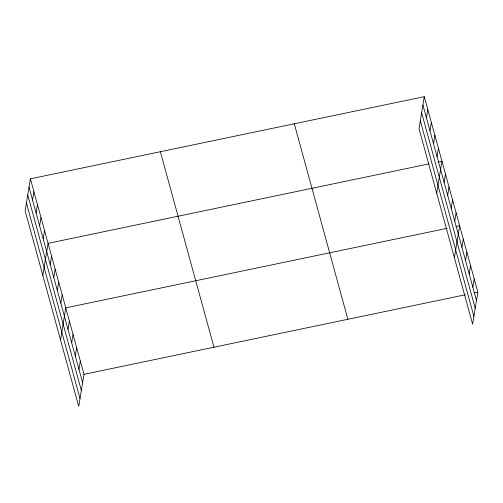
<?xml version="1.0" encoding="UTF-8"?>
<svg xmlns="http://www.w3.org/2000/svg" width="503" height="503" viewBox="0 0 503 503"><rect width="100%" height="100%" fill="white"/><g stroke="black" fill="none" stroke-linecap="round" stroke-linejoin="round"><path stroke-width="0.75" d="M30.394 178.823L25.15 210.826L78.726 406.33L83.97 374.326L30.394 178.823L424.274 96.67L477.85 292.174L472.606 324.177L419.03 128.674L424.274 96.67M32.563 200.056L33.927 191.725M36.103 212.958L37.461 204.633M39.636 225.86L41.001 217.535M43.17 238.762L44.534 230.437M42.83 275.342L48.074 243.339L428.657 163.959M50.243 264.565L51.608 256.241M53.783 277.474L55.141 269.143M57.317 290.376L58.681 282.051M60.85 303.278L62.215 294.953M60.511 339.858L65.755 307.855L447.079 228.318M68.031 329.478L69.395 321.147M71.678 342.769L73.036 334.445M75.318 356.061L76.682 347.736M78.965 369.359L80.323 361.028M426.443 117.897L427.808 109.572M429.983 130.805L431.348 122.474M433.517 143.707L434.881 135.382M437.05 156.609L438.415 148.284M436.711 193.19L441.955 161.186L438.258 161.953M444.124 182.413L445.488 174.088M447.664 195.321L449.028 186.99M451.197 208.223L452.562 199.898M454.737 221.125L456.095 212.8M454.391 257.706L459.635 225.702L455.938 226.469M461.911 247.319L463.276 238.994M465.558 260.617L466.922 252.292M469.198 273.909L470.563 265.584M472.845 287.207L474.21 278.876M83.97 374.326L465.294 294.789M474.159 292.941L477.85 292.174M422.91 104.995L476.486 300.498M421.627 112.81L475.209 308.314M420.313 120.858L473.889 316.362M294.293 123.782L347.869 319.286M160.369 151.711L213.951 347.215M29.029 187.147L82.605 382.651M27.747 194.963L81.323 390.466M26.433 203.017L80.008 398.514"/></g></svg>
